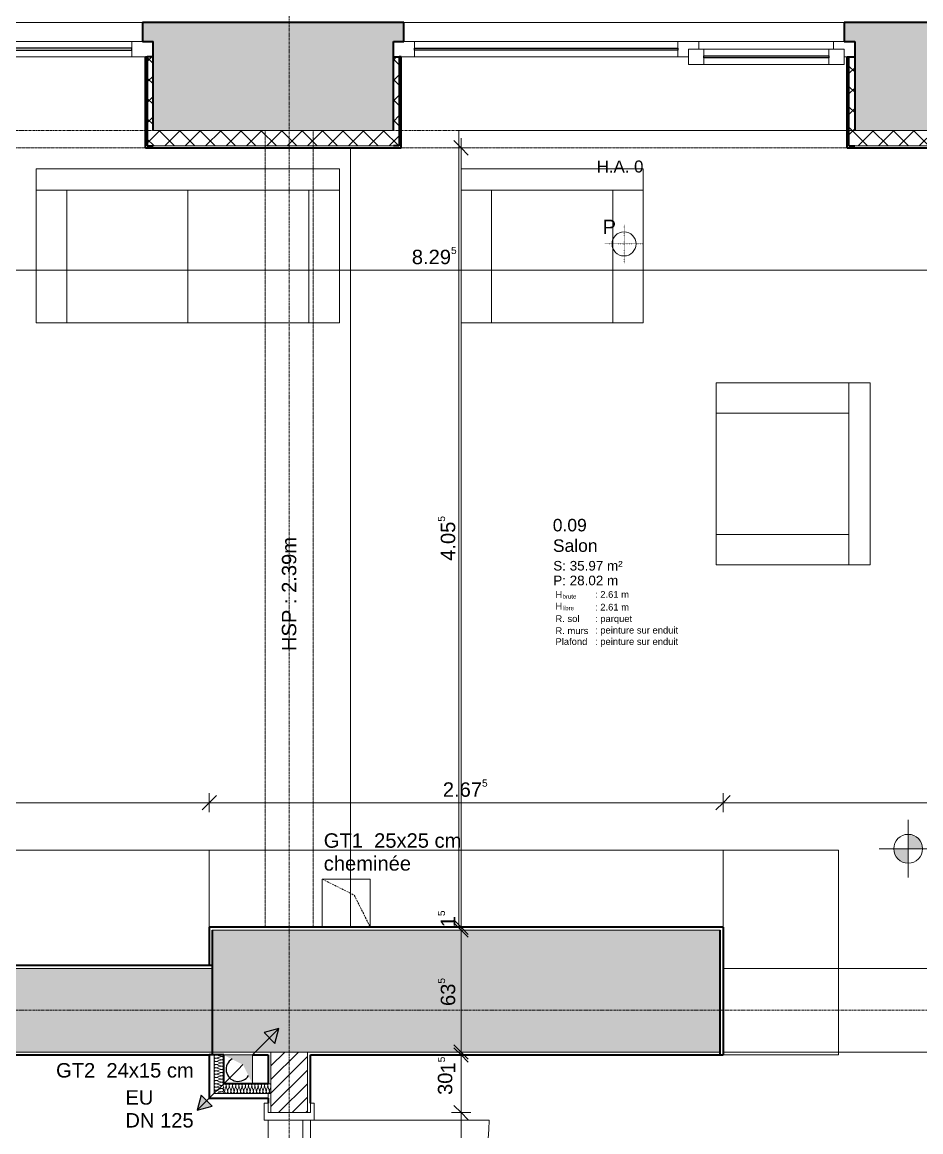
# Model space of a CAD drawing. Header units: millimetres. Extents: x -83 to 30397, y 298 to 25043.
# Drawn here: x 8302 to 12976, y 11233 to 17006 of the extents above; entities that cross this region are included whole.
import ezdxf

# ---------------------------------------------------------------- set-up
doc = ezdxf.new("R2010")
doc.units = ezdxf.units.MM
for name, pattern in [('Dot 1mm', [1, 0, -1]), ('Grid Line', [22.225, 12.7, -3.175, 3.175, -3.175]), ('HIDDEN_ELEMENTS', [2.5, 1.5, -1]), ('SECTION', [14.2875, 9.525, -4.7625])]:
    doc.linetypes.add(name, pattern=pattern)
for name, color, linetype, lineweight in [('A-ANNO-DIMS', 211, 'Continuous', 9), ('A-ANNO-DIMS-50', 211, 'Continuous', 9), ('A-AREA-IDEN', 2, 'Continuous', 9), ('A-DETL', 90, 'Continuous', 9), ('A-DETL-GENF', 92, 'Continuous', 9), ('A-DETL-MBND', 5, 'Continuous', 9), ('A-DOOR', 31, 'Continuous', 9), ('A-DOOR-FRAM', 31, 'Continuous', 18), ('A-FLOR', 192, 'Continuous', 9), ('A-GLAZ', 151, 'Continuous', 9), ('A-GLAZ-IDEN', 152, 'Continuous', 18), ('A-WALL', 113, 'Continuous', 9), ('A-WALL-PATT', 111, 'Continuous', 35), ('G-ANNO-DIMS', 111, 'Continuous', 9), ('G-ANNO-TEXT', 231, 'Continuous', 9), ('I-FURN', 30, 'Continuous', 9), ('I-WALL', 2, 'Continuous', 9), ('S-GRID', 1, 'Continuous', 9)]:
    doc.layers.add(name, color=color, linetype=linetype, lineweight=lineweight)
doc.styles.add('Arial', font='arial.ttf', dxfattribs={"height": 75})
doc.styles.add('Arial_3', font='arial.ttf', dxfattribs={"height": 0.7})
doc.styles.add('Arial_4', font='arial.ttf', dxfattribs={"height": 0.454924})
doc.styles.add('Arial_5', font='arial.ttf', dxfattribs={"height": 50})
doc.styles.add('Arial_6', font='arial.ttf', dxfattribs={"height": 65})
doc.styles.add('Arial_7', font='arial.ttf', dxfattribs={"height": 35})
doc.styles.add('Arial_8', font='arial.ttf', dxfattribs={"height": 62.5})
doc.dimstyles.new('ANNOTATION_1_5MM_BLACK', dxfattribs={"dimscale": 304.8, "dimtxt": 76.519455, "dimasz": 0.246063, "dimexe": 0.164042, "dimexo": 0.0625, "dimgap": 0.065617, "dimtad": 1, "dimdec": 1, "dimlfac": 0.1, "dimrnd": 0.5, "dimdsep": 46, "dimtxsty": 'Arial', "dimblk1": 'OBLIQUE', "dimblk2": 'OBLIQUE', "dimsah": 1, "dimcen": 0.09, "dimdle": 0.164042, "dimazin": 0, "dimtfac": 1, "dimtdec": 4, "dimtix": 1, "dimtmove": 2, "dimatfit": 3, "dimfxl": 0.164042, "dimfxlon": 1, "dimtvp": 1, "dimtolj": 1, "dimtzin": 0, "dimarcsym": 2})
doc.dimstyles.new('ANNOTATION_1_5MM_BLACK_1', dxfattribs={"dimscale": 304.8, "dimtxt": 76.519455, "dimasz": 0.246063, "dimexe": 0.164042, "dimexo": 0.0625, "dimgap": 0.065617, "dimtad": 1, "dimlfac": 0.001, "dimrnd": 0.005, "dimzin": 0, "dimdsep": 46, "dimtxsty": 'Arial', "dimblk1": 'OBLIQUE', "dimblk2": 'OBLIQUE', "dimsah": 1, "dimcen": 0.09, "dimdle": 0.164042, "dimazin": 0, "dimtfac": 1, "dimtdec": 4, "dimtix": 1, "dimtmove": 0, "dimatfit": 3, "dimfxl": 0.164042, "dimfxlon": 1, "dimtvp": 1, "dimtolj": 1, "dimtzin": 0, "dimarcsym": 2})
doc.dimstyles.new('ANNOTATION_1_5MM_BLACK_2', dxfattribs={"dimscale": 304.8, "dimtxt": 76.519455, "dimasz": 0.246063, "dimexe": 0.164042, "dimexo": 0.0625, "dimgap": 0.065617, "dimtad": 1, "dimdec": 1, "dimlfac": 0.1, "dimrnd": 0.5, "dimdsep": 46, "dimtxsty": 'Arial', "dimblk1": 'OBLIQUE', "dimblk2": 'OBLIQUE', "dimsah": 1, "dimcen": 0.09, "dimdle": 0.164042, "dimazin": 0, "dimtfac": 1, "dimtdec": 4, "dimtix": 1, "dimtmove": 0, "dimatfit": 3, "dimfxl": 0.164042, "dimfxlon": 1, "dimtvp": 1, "dimtolj": 1, "dimtzin": 0, "dimarcsym": 2})

# ---------------------------------------------------------------- blocks, each defined once
blk = doc.blocks.new('WIN_DOUBLE_SINGLE OPEN__ASYM - 2400 x 2515-676227-N_F_ E_0')
at = {"layer": 'A-GLAZ', "lineweight": 18}
for p, q in [((-865, -106.5), (-785, -106.5)), ((-865, -186.5), (-865, -106.5)), ((-785, -106.5), (-785, -186.5)), ((-135, -106.5), (-55, -106.5)), ((-135, -186.5), (-135, -106.5)), ((-55, -106.5), (-55, -186.5)), ((-880, -146.5), (-865, -146.5)), ((-865, -146.5), (-865, -186.5)), ((-55, -186.5), (-55, -146.5)), ((-55, -146.5), (0, -146.5)), ((0, -146.5), (0, -226.5)), ((1370, -226.5), (1370, -146.5)), ((1370, -146.5), (1440, -146.5)), ((-865, -186.5), (-810, -186.5)), ((-785, -186.5), (-865, -186.5)), ((-810, -226.5), (-865, -226.5)), ((-810, -186.5), (-810, -226.5)), ((-55, -186.5), (-135, -186.5)), ((-110, -186.5), (-55, -186.5)), ((-110, -226.5), (-110, -186.5)), ((0, -226.5), (-110, -226.5)), ((1425, -226.5), (1370, -226.5))]:
    blk.add_line(p, q, dxfattribs=at)
at = {"layer": 'A-GLAZ'}
for p, q in [((-785, -106.5), (-135, -106.5)), ((1370, -146.5), (0, -146.5)), ((-110, -226.5), (-810, -226.5)), ((-135, -186.5), (-785, -186.5)), ((0, -226.5), (1370, -226.5))]:
    blk.add_line(p, q, dxfattribs=at)
at = {"layer": 'A-GLAZ', "lineweight": 25}
for p, q in [((-785, -141.5), (-135, -141.5)), ((-785, -151.5), (-785, -141.5)), ((-135, -151.5), (-785, -151.5)), ((-135, -141.5), (-135, -151.5)), ((0, -181.5), (1370, -181.5)), ((0, -191.5), (0, -181.5)), ((1370, -191.5), (0, -191.5)), ((1370, -181.5), (1370, -191.5))]:
    blk.add_line(p, q, dxfattribs=at)
blk = doc.blocks.new('WIN_DOUBLE_SINGLE OPEN__ASYM - 2400 x 2515-676228-N_F_ E_0')
at = {"layer": 'A-GLAZ', "lineweight": 18}
for p, q in [((-810, 226.5), (-865, 226.5)), ((-865, 146.5), (-865, 186.5)), ((-865, 186.5), (-810, 186.5)), ((-785, 186.5), (-865, 186.5)), ((-865, 186.5), (-865, 106.5)), ((-810, 186.5), (-810, 226.5)), ((-785, 106.5), (-785, 186.5)), ((-55, 186.5), (-135, 186.5)), ((-135, 186.5), (-135, 106.5)), ((0, 226.5), (-110, 226.5)), ((-110, 226.5), (-110, 186.5)), ((-110, 186.5), (-55, 186.5)), ((-55, 186.5), (-55, 146.5)), ((-55, 106.5), (-55, 186.5)), ((0, 146.5), (0, 226.5)), ((1425, 226.5), (1370, 226.5)), ((1370, 226.5), (1370, 146.5)), ((-880, 146.5), (-865, 146.5)), ((-55, 146.5), (0, 146.5)), ((1370, 146.5), (1440, 146.5)), ((-865, 106.5), (-785, 106.5)), ((-135, 106.5), (-55, 106.5))]:
    blk.add_line(p, q, dxfattribs=at)
at = {"layer": 'A-GLAZ'}
for p, q in [((-110, 226.5), (-810, 226.5)), ((-135, 186.5), (-785, 186.5)), ((0, 226.5), (1370, 226.5)), ((1370, 146.5), (0, 146.5)), ((-785, 106.5), (-135, 106.5))]:
    blk.add_line(p, q, dxfattribs=at)
at = {"layer": 'A-GLAZ', "lineweight": 25}
for p, q in [((0, 191.5), (0, 181.5)), ((1370, 191.5), (0, 191.5)), ((0, 181.5), (1370, 181.5)), ((1370, 181.5), (1370, 191.5)), ((-785, 151.5), (-785, 141.5)), ((-135, 151.5), (-785, 151.5)), ((-785, 141.5), (-135, 141.5)), ((-135, 141.5), (-135, 151.5))]:
    blk.add_line(p, q, dxfattribs=at)
blk = doc.blocks.new('DOOR_SIMPLE _U-CASING - 1010 x 2135-685026-N_F_ E_0')
at = {"layer": 'A-DOOR'}
for p, q in [((-465, 110), (465, 110)), ((465, -130), (465, -1040))]:
    blk.add_line(p, q, dxfattribs=at)
at = {"layer": 'A-DOOR', "lineweight": 18}
for p, q in [((-465, -70), (465, -70)), ((-465, -110), (-465, -70)), ((465, -110), (-465, -110)), ((465, -70), (465, -110))]:
    blk.add_line(p, q, dxfattribs=at)
at = {"layer": 'A-DOOR'}
blk.add_arc((465, -110), 930, 180, 270, dxfattribs=at)
at = {"layer": 'A-DOOR-FRAM'}
for p, q in [((-555, 130), (-465, 130)), ((-555, 110), (-555, 130)), ((-465, 130), (-465, -130)), ((465, 130), (555, 130)), ((465, -130), (465, 130)), ((555, 130), (555, 110)), ((-505, 110), (-555, 110)), ((-505, -110), (-505, 110)), ((505, 110), (505, -110)), ((555, 110), (505, 110)), ((-555, -110), (-505, -110)), ((-555, -130), (-555, -110)), ((505, -110), (555, -110)), ((555, -110), (555, -130)), ((-465, -130), (-555, -130)), ((555, -130), (465, -130))]:
    blk.add_line(p, q, dxfattribs=at)
blk = doc.blocks.new('SOFA_1SEAT - 1578 x 800-347759-N_F_ E_0')
at = {"layer": 'I-FURN', "color": 253}
for p, q in [((0, 800), (0, 110.6)), ((159, 800), (0, 800)), ((789, 800), (159, 800)), ((159, 800), (159, 110.6)), ((948, 800), (789, 800)), ((789, 110.6), (789, 800)), ((948, 110.6), (948, 800)), ((0, 110.6), (0, 0)), ((159, 110.6), (0, 110.6)), ((159, 110.6), (948, 110.6)), ((948, 0), (948, 110.6)), ((0, 0), (948, 0))]:
    blk.add_line(p, q, dxfattribs=at)
blk = doc.blocks.new('SOFA_2SEAT - 1578 x 800-346833-N_F_ E_0')
at = {"layer": 'I-FURN', "color": 253}
for p, q in [((0, 800), (0, 110.6)), ((159, 800), (0, 800)), ((1419, 800), (159, 800)), ((159, 800), (159, 110.6)), ((789, 800), (789, 110.6)), ((1578, 800), (1419, 800)), ((1419, 110.6), (1419, 800)), ((1578, 110.6), (1578, 800)), ((0, 110.6), (0, 0)), ((159, 110.6), (0, 110.6)), ((159, 110.6), (1578, 110.6)), ((1578, 0), (1578, 110.6)), ((0, 0), (1578, 0))]:
    blk.add_line(p, q, dxfattribs=at)
blk = doc.blocks.new('CLOSET - 2972_5x600-731254-N_F_ E_0')
at = {"layer": 'I-FURN', "color": 253}
for p, q in [((400, 2972.5), (0, 2972.5)), ((0, 2972.5), (0, 0))]:
    blk.add_line(p, q, dxfattribs=at)
blk = doc.blocks.new('CLOSET - 600 x 1065-601824-N_F_ E_0')
at = {"layer": 'I-FURN', "color": 253}
for p, q in [((600, 1065), (0, 1065)), ((0, 1065), (0, 665)), ((600, 0), (600, 1065)), ((0, 0), (600, 0))]:
    blk.add_line(p, q, dxfattribs=at)
blk = doc.blocks.new('CLOSET - 2672_5 x 400-731493-N_F_ E_0')
at = {"layer": 'I-FURN', "color": 253}
for p, q in [((400, 2672.5), (0, 2672.5)), ((400, 0), (400, 2672.5)), ((0, 0), (400, 0))]:
    blk.add_line(p, q, dxfattribs=at)
blk = doc.blocks.new('OPENING_SHAFT_UP - Shaft Opening Symbol-728760-N_F_ E_0')
at = {"layer": 'A-DETL-GENF', "linetype": 'SECTION'}
for p, q in [((-125, 125), (125, 125)), ((-125, -125), (-125, 125)), ((-125, 125), (41.7, 41.7)), ((125, 125), (125, -125)), ((41.7, 41.7), (125, -125)), ((125, -125), (-125, -125))]:
    blk.add_line(p, q, dxfattribs=at)
blk = doc.blocks.new('OPENING_SHAFT_UP_GREY - Shaft Opening Symbol-728962-N_F_ E_0')
at = {"layer": 'A-DETL-GENF'}
blk.add_hatch(color=256, dxfattribs=at).paths.add_polyline_path([(75, -75), (75, 75), (-75, 75), (25, 25), (57.8, -40.5)])
for p, q in [((-75, 75), (75, 75)), ((-75, -75), (-75, 75)), ((75, 75), (75, -75)), ((75, -75), (-75, -75))]:
    blk.add_line(p, q, dxfattribs=at)
blk = doc.blocks.new('ROOM_TAG_Small - ROOM_TAG_FR-570998-N_F_ E_0')
at = {"layer": 'A-AREA-IDEN', "insert": (-8.33, -5.48), "char_height": 0.7, "width": 0.8819, "attachment_point": 1, "style": 'Arial_3', "bg_fill": 3, "box_fill_scale": 1.25, "bg_fill_color": 256, "bg_fill_true_color": 13158600, "bg_fill_transparency": 0}
blk.add_mtext('H', dxfattribs=at)
at = {"layer": 'A-AREA-IDEN', "insert": (-7.6, -5.8), "char_height": 0.455, "width": 2.0042, "attachment_point": 1, "style": 'Arial_4', "bg_fill": 3, "box_fill_scale": 1.25, "bg_fill_color": 256, "bg_fill_true_color": 13158600, "bg_fill_transparency": 0}
blk.add_mtext('brute', dxfattribs=at)
at = {"layer": 'A-AREA-IDEN', "insert": (-8.33, -6.7), "char_height": 0.7, "width": 0.8819, "attachment_point": 1, "style": 'Arial_3', "bg_fill": 3, "box_fill_scale": 1.25, "bg_fill_color": 256, "bg_fill_true_color": 13158600, "bg_fill_transparency": 0}
blk.add_mtext('H', dxfattribs=at)
at = {"layer": 'A-AREA-IDEN', "insert": (-7.6, -7.02), "char_height": 0.455, "width": 1.6034, "attachment_point": 1, "style": 'Arial_4', "bg_fill": 3, "box_fill_scale": 1.25, "bg_fill_color": 256, "bg_fill_true_color": 13158600, "bg_fill_transparency": 0}
blk.add_mtext('libre', dxfattribs=at)
at = {"layer": 'A-AREA-IDEN', "insert": (-8.33, -8), "char_height": 0.7, "width": 3.1266, "attachment_point": 1, "style": 'Arial_3', "bg_fill": 3, "box_fill_scale": 1.25, "bg_fill_color": 256, "bg_fill_true_color": 13158600, "bg_fill_transparency": 0}
blk.add_mtext('R. sol', dxfattribs=at)
at = {"layer": 'A-AREA-IDEN', "insert": (-8.33, -9.25), "char_height": 0.7, "width": 4.2489, "attachment_point": 1, "style": 'Arial_3', "bg_fill": 3, "box_fill_scale": 1.25, "bg_fill_color": 256, "bg_fill_true_color": 13158600, "bg_fill_transparency": 0}
blk.add_mtext('R. murs', dxfattribs=at)
at = {"layer": 'A-AREA-IDEN', "insert": (-8.33, -10.38), "char_height": 0.7, "width": 4.2489, "attachment_point": 1, "style": 'Arial_3', "bg_fill": 3, "box_fill_scale": 1.25, "bg_fill_color": 256, "bg_fill_true_color": 13158600, "bg_fill_transparency": 0}
blk.add_mtext('Plafond', dxfattribs=at)
blk = doc.blocks.new('Cotes d_élévation - Standard-218632-N_F_ E_0')
at = {"layer": 'G-ANNO-DIMS'}
h = blk.add_hatch(color=256, dxfattribs=at)
edge = h.paths.add_edge_path()
edge.add_line((0, 0), (0, 1.5))
edge.add_arc((0, 0), 1.5, 0, 90, ccw=False)
edge.add_line((1.5, 0), (0, 0))
h = blk.add_hatch(color=256, dxfattribs=at)
edge = h.paths.add_edge_path()
edge.add_line((0, 0), (0, -1.5))
edge.add_arc((0, 0), 1.5, 180, 270, ccw=False)
edge.add_line((-1.5, 0), (0, 0))
for p, q in [((0, -3), (0, 3)), ((0, 1.5), (0, 0)), ((-3, 0), (14, 0)), ((0, 0), (-1.5, 0)), ((0, -1.5), (0, 0)), ((0, 0), (1.5, 0))]:
    blk.add_line(p, q, dxfattribs=at)
blk.add_circle((0, 0), 1.5, dxfattribs=at)
for start, end in [(360, 90), (180, 270)]:
    blk.add_arc((0, 0), 1.5, start, end, dxfattribs=at)
blk = doc.blocks.new('DIMBLOCK59-N_F_ E_0')
at = {"layer": 'A-ANNO-DIMS-50'}
for p, q in [((10584.9, 16402.5), (10584.9, 12297.5)), ((10534.9, 16352.5), (10634.9, 16352.5)), ((10584.9, 16352.5), (10534.9, 16352.5)), ((10584.9, 16352.5), (10547.4, 16390)), ((10584.9, 16352.5), (10622.4, 16315)), ((10584.9, 12297.5), (10547.4, 12335)), ((10634.9, 12297.5), (10534.9, 12297.5)), ((10584.9, 12297.5), (10622.4, 12260)), ((10584.9, 12297.5), (10634.9, 12297.5))]:
    blk.add_line(p, q, dxfattribs=at)
at = {"layer": 'A-ANNO-DIMS-50', "color": 0, "insert": (10464, 14203.7), "char_height": 75, "width": 291.073, "attachment_point": 1, "rotation": 90, "line_spacing_factor": 0.941778, "style": 'Arial'}
blk.add_mtext('4.05\\A2\\H0.5x;\\S5^  ;\\H2x;', dxfattribs=at)
blk = doc.blocks.new('_Oblique')
at = {"color": 0, "linetype": 'ByBlock', "lineweight": -2}
blk.add_line((-0.5, -0.5), (0.5, 0.5), dxfattribs=at)
blk = doc.blocks.new('DIMBLOCK60-N_F_ E_0')
at = {"layer": 'A-ANNO-DIMS-50'}
for p, q in [((10584.9, 12297.5), (10547.4, 12335)), ((10584.9, 12282.5), (10547.4, 12320)), ((10634.9, 12297.5), (10534.9, 12297.5)), ((10634.9, 12282.5), (10534.9, 12282.5)), ((10584.9, 12297.5), (10584.9, 12282.5)), ((10584.9, 12297.5), (10622.4, 12260)), ((10584.9, 12297.5), (10634.9, 12297.5)), ((10584.9, 12282.5), (10622.4, 12245)), ((10584.9, 12282.5), (10634.9, 12282.5))]:
    blk.add_line(p, q, dxfattribs=at)
at = {"layer": 'A-ANNO-DIMS-50', "color": 0, "insert": (10464, 12296.9), "char_height": 75, "width": 116.613, "attachment_point": 1, "rotation": 90, "line_spacing_factor": 0.941778, "style": 'Arial'}
blk.add_mtext('1\\A2\\H0.5x;\\S5^  ;\\H2x;', dxfattribs=at)
blk = doc.blocks.new('DIMBLOCK61-N_F_ E_0')
at = {"layer": 'A-ANNO-DIMS-50'}
for p, q in [((10584.9, 12282.5), (10547.4, 12320)), ((10634.9, 12282.5), (10534.9, 12282.5)), ((10584.9, 12282.5), (10584.9, 11647.5)), ((10584.9, 12282.5), (10622.4, 12245)), ((10584.9, 12282.5), (10634.9, 12282.5)), ((10584.9, 11647.5), (10547.4, 11685)), ((10634.9, 11647.5), (10534.9, 11647.5)), ((10584.9, 11647.5), (10622.4, 11610)), ((10584.9, 11647.5), (10634.9, 11647.5))]:
    blk.add_line(p, q, dxfattribs=at)
at = {"layer": 'A-ANNO-DIMS-50', "color": 0, "insert": (10464, 11887.3), "char_height": 75, "width": 186.397, "attachment_point": 1, "rotation": 90, "line_spacing_factor": 0.941778, "style": 'Arial'}
blk.add_mtext('63\\A2\\H0.5x;\\S5^  ;\\H2x;', dxfattribs=at)
blk = doc.blocks.new('DIMBLOCK62-N_F_ E_0')
at = {"layer": 'A-ANNO-DIMS-50'}
for p, q in [((10584.9, 11647.5), (10547.4, 11685)), ((10584.9, 11632.5), (10547.4, 11670)), ((10634.9, 11647.5), (10534.9, 11647.5)), ((10634.9, 11632.5), (10534.9, 11632.5)), ((10584.9, 11647.5), (10584.9, 11632.5)), ((10584.9, 11647.5), (10622.4, 11610)), ((10584.9, 11647.5), (10634.9, 11647.5)), ((10584.9, 11632.5), (10622.4, 11595)), ((10584.9, 11632.5), (10634.9, 11632.5))]:
    blk.add_line(p, q, dxfattribs=at)
at = {"layer": 'A-ANNO-DIMS-50', "color": 0, "insert": (10464, 11536.1), "char_height": 75, "width": 116.613, "attachment_point": 1, "rotation": 90, "line_spacing_factor": 0.941778, "style": 'Arial'}
blk.add_mtext('1\\A2\\H0.5x;\\S5^  ;\\H2x;', dxfattribs=at)
blk = doc.blocks.new('DIMBLOCK63-N_F_ E_0')
at = {"layer": 'A-ANNO-DIMS-50'}
for p, q in [((10584.9, 11632.5), (10547.4, 11670)), ((10634.9, 11632.5), (10534.9, 11632.5)), ((10584.9, 11632.5), (10584.9, 11332.5)), ((10584.9, 11632.5), (10622.4, 11595)), ((10584.9, 11632.5), (10634.9, 11632.5)), ((10634.9, 11332.5), (10534.9, 11332.5)), ((10584.9, 11332.5), (10547.4, 11370)), ((10584.9, 11332.5), (10622.4, 11295)), ((10584.9, 11332.5), (10634.9, 11332.5))]:
    blk.add_line(p, q, dxfattribs=at)
at = {"layer": 'A-ANNO-DIMS-50', "color": 0, "insert": (10464, 11424.4), "char_height": 75, "width": 139.568, "attachment_point": 1, "rotation": 90, "line_spacing_factor": 0.941778, "style": 'Arial'}
blk.add_mtext('30', dxfattribs=at)
blk = doc.blocks.new('DIMBLOCK64-N_F_ E_0')
at = {"layer": 'A-ANNO-DIMS-50'}
for p, q in [((10634.9, 11332.5), (10534.9, 11332.5)), ((10584.9, 11332.5), (10547.4, 11370)), ((10584.9, 11332.5), (10584.9, 10322.5)), ((10584.9, 11332.5), (10622.4, 11295)), ((10584.9, 11332.5), (10634.9, 11332.5)), ((10584.9, 10322.5), (10547.4, 10360)), ((10634.9, 10322.5), (10534.9, 10322.5)), ((10584.9, 10322.5), (10622.4, 10285)), ((10584.9, 10322.5), (10634.9, 10322.5))]:
    blk.add_line(p, q, dxfattribs=at)
at = {"layer": 'A-ANNO-DIMS-50', "color": 0, "char_height": 75, "attachment_point": 1, "rotation": 90, "line_spacing_factor": 0.941778, "style": 'Arial'}
for s, insert, width in [('1.01', (10464, 10725.7), 244.244), ('2.13\\A2\\H0.5x;\\S5^  ;\\H2x;', (10625.3, 10706.2), 291.073)]:
    blk.add_mtext(s, dxfattribs=dict(at, insert=insert, width=width))
blk = doc.blocks.new('DIMBLOCK73-N_F_ E_0')
at = {"layer": 'A-ANNO-DIMS-50'}
for p, q in [((6302.4, 15766.4), (6302.4, 15666.4)), ((6302.4, 15716.4), (6302.4, 15766.4)), ((14597.4, 15666.4), (14597.4, 15766.4)), ((6302.4, 15716.4), (6264.9, 15678.9)), ((6302.4, 15716.4), (6339.9, 15753.9)), ((6302.4, 15716.4), (14647.4, 15716.4)), ((14597.4, 15716.4), (14559.9, 15678.9)), ((14597.4, 15716.4), (14634.9, 15753.9)), ((14597.4, 15716.4), (14597.4, 15666.4))]:
    blk.add_line(p, q, dxfattribs=at)
at = {"layer": 'A-ANNO-DIMS-50', "color": 0, "insert": (10328.6, 15837.3), "char_height": 75, "width": 291.073, "attachment_point": 1, "line_spacing_factor": 0.941778, "style": 'Arial'}
blk.add_mtext('8.29\\A2\\H0.5x;\\S5^  ;\\H2x;', dxfattribs=at)
blk = doc.blocks.new('DIMBLOCK115-N_F_ E_0')
at = {"layer": 'A-ANNO-DIMS-50'}
for p, q in [((6302.4, 12895.1), (6302.4, 12995.1)), ((9274.9, 12895.1), (9274.9, 12995.1)), ((6302.4, 12945.1), (6264.9, 12907.6)), ((6302.4, 12945.1), (6339.9, 12982.6)), ((6302.4, 12945.1), (9274.9, 12945.1)), ((6302.4, 12945.1), (6302.4, 12895.1)), ((9274.9, 12945.1), (9237.4, 12907.6)), ((9274.9, 12945.1), (9312.4, 12982.6)), ((9274.9, 12945.1), (9274.9, 12895.1))]:
    blk.add_line(p, q, dxfattribs=at)
at = {"layer": 'A-ANNO-DIMS-50', "color": 0, "insert": (7667.3, 13066), "char_height": 75, "width": 291.073, "attachment_point": 1, "line_spacing_factor": 0.941778, "style": 'Arial'}
blk.add_mtext('2.97\\A2\\H0.5x;\\S5^  ;\\H2x;', dxfattribs=at)
blk = doc.blocks.new('DIMBLOCK116-N_F_ E_0')
at = {"layer": 'A-ANNO-DIMS-50'}
for p, q in [((9274.9, 12895.1), (9274.9, 12995.1)), ((11947.4, 12895.1), (11947.4, 12995.1)), ((9274.9, 12945.1), (9237.4, 12907.6)), ((9274.9, 12945.1), (9312.4, 12982.6)), ((9274.9, 12945.1), (11947.4, 12945.1)), ((9274.9, 12945.1), (9274.9, 12895.1)), ((11947.4, 12945.1), (11909.9, 12907.6)), ((11947.4, 12945.1), (11984.9, 12982.6)), ((11947.4, 12945.1), (11947.4, 12895.1))]:
    blk.add_line(p, q, dxfattribs=at)
at = {"layer": 'A-ANNO-DIMS-50', "color": 0, "insert": (10489.8, 13066), "char_height": 75, "width": 291.073, "attachment_point": 1, "line_spacing_factor": 0.941778, "style": 'Arial'}
blk.add_mtext('2.67\\A2\\H0.5x;\\S5^  ;\\H2x;', dxfattribs=at)
blk = doc.blocks.new('DIMBLOCK117-N_F_ E_0')
at = {"layer": 'A-ANNO-DIMS-50'}
for p, q in [((11947.4, 12895.1), (11947.4, 12995.1)), ((14597.4, 12995.1), (14597.4, 12895.1)), ((14597.4, 12945.1), (14597.4, 12995.1)), ((11947.4, 12945.1), (11909.9, 12907.6)), ((11947.4, 12945.1), (11984.9, 12982.6)), ((11947.4, 12945.1), (14647.4, 12945.1)), ((11947.4, 12945.1), (11947.4, 12895.1)), ((14597.4, 12945.1), (14559.9, 12907.6)), ((14597.4, 12945.1), (14634.9, 12982.6))]:
    blk.add_line(p, q, dxfattribs=at)
at = {"layer": 'A-ANNO-DIMS-50', "color": 0, "insert": (13170.6, 13066), "char_height": 75, "width": 244.244, "attachment_point": 1, "line_spacing_factor": 0.941778, "style": 'Arial'}
blk.add_mtext('2.65', dxfattribs=at)

msp = doc.modelspace()

# ---------------------------------------------------------------- hatches: boundary and pattern name
at = {"layer": 'A-DETL-GENF'}
for points in [[(9616.28, 11692.367), (9636.986, 11769.641), (9559.712, 11748.936)], [(9212.722, 11345.377), (9289.996, 11366.083), (9233.427, 11422.651)]]:
    msp.add_hatch(color=33, dxfattribs=at).paths.add_polyline_path(points)
at = {"layer": 'A-WALL-PATT'}
h = msp.add_hatch(color=256, dxfattribs=at)
h.paths.add_polyline_path([(20177.354, 16442.509), (20257.354, 16442.509), (20257.354, 17005.509), (20127.354, 17005.509), (20127.354, 16905.509), (20169.854, 16905.509), (20169.854, 16442.509)])
h.paths.add_polyline_path([(18109.854, 16442.509), (18459.854, 16442.509), (18459.854, 16905.509), (18502.354, 16905.509), (18502.354, 17005.509), (18054.854, 17005.509), (18054.854, 16905.509), (18109.854, 16905.509), (18109.854, 16662.966)])
h.paths.add_polyline_path([(16377.354, 16442.509), (16979.854, 16442.509), (16979.854, 16905.509), (17034.854, 16905.509), (17034.854, 17005.509), (16322.354, 17005.509), (16322.354, 16905.509), (16377.354, 16905.509)])
h.paths.add_polyline_path([(15247.354, 16442.509), (15247.354, 16905.509), (15302.354, 16905.509), (15302.354, 17005.509), (12577.354, 17005.509), (12577.354, 16905.509), (12632.354, 16905.509), (12632.354, 16442.509), (14187.371, 16442.509)])
h.paths.add_polyline_path([(10232.354, 16442.509), (10232.354, 16905.509), (10287.354, 16905.509), (10287.354, 17005.509), (8927.354, 17005.509), (8927.354, 16905.509), (8982.354, 16905.509), (8982.354, 16442.509)])
h.paths.add_polyline_path([(6582.354, 16442.509), (6582.354, 16905.509), (6637.354, 16905.509), (6637.354, 17005.509), (5649.354, 17005.509), (5649.354, 16442.509), (6212.354, 16442.509)])
at = {"layer": 'A-WALL-PATT', "lineweight": 9}
h = msp.add_hatch(dxfattribs=at)
h.set_pattern_fill('FP_1', color=256, style=0, pattern_type=2)
h.set_pattern_definition([(45, (0, 0), (-53.033, 53.033), []), (135, (0, 0), (-53.033, -53.033), [])])
h.paths.add_polyline_path([(20169.854, 16362.509), (20177.354, 16362.509), (20177.354, 16442.509), (20169.854, 16442.509)])
h.paths.add_polyline_path([(18489.854, 16362.509), (18489.854, 16820.509), (18459.854, 16820.509), (18459.854, 16442.509), (18109.854, 16442.509), (18109.854, 16845.509), (18079.854, 16845.509), (18079.854, 16362.509), (18459.854, 16362.509)])
h.paths.add_polyline_path([(16945.358, 16362.509), (17009.854, 16362.509), (17009.854, 16845.509), (16979.854, 16845.509), (16979.854, 16442.509), (16377.354, 16442.509), (16377.354, 16845.509), (16347.354, 16845.509), (16347.354, 16362.509), (16377.354, 16362.509)])
h.paths.add_polyline_path([(15277.354, 16362.509), (15277.354, 16845.509), (15247.354, 16845.509), (15247.354, 16442.509), (12632.354, 16442.509), (12632.354, 16825.509), (12602.354, 16825.509), (12602.354, 16362.509), (15247.354, 16362.509)])
h.paths.add_polyline_path([(10232.354, 16362.509), (10262.354, 16362.509), (10262.354, 16825.509), (10232.354, 16825.509), (10232.354, 16442.509), (8982.354, 16442.509), (8982.354, 16825.509), (8952.354, 16825.509), (8952.354, 16362.509), (8982.354, 16362.509)])
h.paths.add_polyline_path([(6292.354, 16362.509), (6612.354, 16362.509), (6612.354, 16825.509), (6582.354, 16825.509), (6582.354, 16442.509), (6212.354, 16442.509), (6212.354, 16362.509)])
at = {"layer": 'A-WALL-PATT'}
h = msp.add_hatch(color=256, dxfattribs=at)
h.paths.add_polyline_path([(11932.354, 11647.509), (11932.354, 12282.509), (9289.854, 12282.509), (9289.854, 11647.509), (10510.055, 11647.509)])
h.paths.add_polyline_path([(9616.28, 11692.367), (9559.712, 11748.936), (9636.986, 11769.641)])
msp.add_hatch(color=256, dxfattribs=at).paths.add_polyline_path([(9289.854, 11647.509), (9289.854, 12082.509), (6212.354, 12082.509), (6212.354, 11647.509), (8671.397, 11647.509)])
at = {"layer": 'A-WALL-PATT', "lineweight": 9}
h = msp.add_hatch(dxfattribs=at)
h.set_pattern_fill('FP_2', color=256, style=0, pattern_type=2)
h.set_pattern_definition([(45, (0, 0), (-35.35534, 35.35534), [])])
h.paths.add_polyline_path([(9785.854, 6697.509), (9785.854, 10322.509), (9595.854, 10322.509), (9595.854, 6697.509)])
h.paths.add_polyline_path([(9785.854, 11332.509), (9785.854, 11647.509), (9595.854, 11647.509), (9595.854, 11332.509)])

# ---------------------------------------------------------------- linework, layer by layer
at = {"layer": 'A-DETL', "linetype": 'HIDDEN_ELEMENTS'}
for p, q in [((9565.854, 12297.509), (9565.854, 16442.509)), ((9815.854, 12297.509), (9815.854, 16442.509)), ((6622.354, 16352.509), (8942.354, 16352.509)), ((10272.354, 16352.509), (12592.354, 16352.509)), ((10112.354, 12282.509), (9862.354, 12282.509))]:
    msp.add_line(p, q, dxfattribs=at)
at = {"layer": 'A-DETL', "linetype": 'Dot 1mm'}
for p, q in [((11432.354, 15752.509), (11432.354, 15952.509)), ((11332.354, 15852.509), (11532.354, 15852.509))]:
    msp.add_line(p, q, dxfattribs=at)
at = {"layer": 'A-DETL', "lineweight": 25}
for p, q in [((9499.854, 11632.509), (9636.986, 11769.641)), ((9636.986, 11769.641), (9559.712, 11748.936)), ((9559.712, 11748.936), (9616.28, 11692.367)), ((9616.28, 11692.367), (9636.986, 11769.641)), ((9424.854, 11557.509), (9212.722, 11345.377)), ((9424.854, 11557.509), (9449.854, 11582.509)), ((9233.427, 11422.651), (9212.722, 11345.377)), ((9289.996, 11366.083), (9233.427, 11422.651)), ((9212.722, 11345.377), (9289.996, 11366.083))]:
    msp.add_line(p, q, dxfattribs=at)
at = {"layer": 'A-DETL', "lineweight": 18}
msp.add_circle((11432.354, 15852.509), 62.5, dxfattribs=at)
at = {"layer": 'A-DETL', "lineweight": 25}
msp.add_arc((9424.854, 11557.509), 62.5, 120.0845587, 329.3464768, dxfattribs=at)
at = {"layer": 'A-DETL'}
for points in [[(9308.187, 11632.509), (9304.259, 11632.509), (9295.449, 11624.176), (9304.259, 11615.843), (9308.187, 11615.843)], [(9308.187, 11615.843), (9304.259, 11615.843), (9295.449, 11607.509), (9304.259, 11599.176), (9308.187, 11599.176)], [(9341.52, 11624.176), (9330.067, 11624.176), (9319.64, 11632.509), (9308.187, 11632.509)], [(9308.187, 11615.843), (9319.64, 11615.843), (9330.067, 11624.176), (9341.52, 11624.176)], [(9341.52, 11607.509), (9330.067, 11607.509), (9319.64, 11615.843), (9308.187, 11615.843)], [(9308.187, 11599.176), (9319.64, 11599.176), (9330.067, 11607.509), (9341.52, 11607.509)], [(9349.854, 11632.509), (9349.854, 11628.581), (9345.449, 11624.176), (9341.52, 11624.176)], [(9341.52, 11624.176), (9345.449, 11624.176), (9354.259, 11615.843), (9345.449, 11607.509), (9341.52, 11607.509)], [(9341.52, 11607.509), (9345.449, 11607.509), (9354.259, 11599.176), (9345.449, 11590.843), (9341.52, 11590.843)], [(9308.187, 11599.176), (9304.259, 11599.176), (9295.449, 11590.843), (9304.259, 11582.509), (9308.187, 11582.509)], [(9308.187, 11582.509), (9304.259, 11582.509), (9295.449, 11574.176), (9304.259, 11565.843), (9308.187, 11565.843)], [(9308.187, 11565.843), (9304.259, 11565.843), (9295.449, 11557.509), (9304.259, 11549.176), (9308.187, 11549.176)], [(9308.187, 11549.176), (9304.259, 11549.176), (9295.449, 11540.843), (9304.259, 11532.509), (9308.187, 11532.509)], [(9341.52, 11590.843), (9330.067, 11590.843), (9319.64, 11599.176), (9308.187, 11599.176)], [(9308.187, 11582.509), (9319.64, 11582.509), (9330.067, 11590.843), (9341.52, 11590.843)], [(9341.52, 11574.176), (9330.067, 11574.176), (9319.64, 11582.509), (9308.187, 11582.509)], [(9308.187, 11565.843), (9319.64, 11565.843), (9330.067, 11574.176), (9341.52, 11574.176)], [(9341.52, 11557.509), (9330.067, 11557.509), (9319.64, 11565.843), (9308.187, 11565.843)], [(9308.187, 11549.176), (9319.64, 11549.176), (9330.067, 11557.509), (9341.52, 11557.509)], [(9341.52, 11540.843), (9330.067, 11540.843), (9319.64, 11549.176), (9308.187, 11549.176)], [(9341.52, 11590.843), (9345.449, 11590.843), (9354.259, 11582.509), (9345.449, 11574.176), (9341.52, 11574.176)], [(9341.52, 11574.176), (9345.449, 11574.176), (9354.259, 11565.843), (9345.449, 11557.509), (9341.52, 11557.509)], [(9341.52, 11557.509), (9345.449, 11557.509), (9354.259, 11549.176), (9345.449, 11540.843), (9341.52, 11540.843)], [(9308.187, 11532.509), (9304.259, 11532.509), (9295.449, 11524.176), (9304.259, 11515.843), (9308.187, 11515.843)], [(9308.187, 11515.843), (9304.259, 11515.843), (9295.449, 11507.509), (9304.259, 11499.176), (9308.187, 11499.176)], [(9308.187, 11499.176), (9304.259, 11499.176), (9295.449, 11490.843), (9304.259, 11482.509), (9308.187, 11482.509)], [(9308.187, 11532.509), (9319.64, 11532.509), (9330.067, 11540.843), (9341.52, 11540.843)], [(9341.52, 11524.176), (9330.067, 11524.176), (9319.64, 11532.509), (9308.187, 11532.509)], [(9308.187, 11515.843), (9319.64, 11515.843), (9330.067, 11524.176), (9341.52, 11524.176)], [(9341.52, 11507.509), (9330.067, 11507.509), (9319.64, 11515.843), (9308.187, 11515.843)], [(9308.187, 11499.176), (9319.64, 11499.176), (9330.067, 11507.509), (9341.52, 11507.509)], [(9341.52, 11490.843), (9330.067, 11490.843), (9319.64, 11499.176), (9308.187, 11499.176)], [(9308.187, 11482.509), (9319.64, 11482.509), (9330.067, 11490.843), (9341.52, 11490.843)], [(9341.52, 11540.843), (9345.449, 11540.843), (9354.259, 11532.509), (9345.449, 11524.176), (9341.52, 11524.176)], [(9341.52, 11524.176), (9345.449, 11524.176), (9354.259, 11515.843), (9345.449, 11507.509), (9341.52, 11507.509)], [(9341.52, 11507.509), (9345.449, 11507.509), (9354.259, 11499.176), (9345.449, 11490.843), (9341.52, 11490.843)], [(9341.52, 11490.843), (9345.449, 11490.843), (9354.259, 11482.509), (9345.449, 11474.176), (9341.52, 11474.176)], [(9308.187, 11482.509), (9304.259, 11482.509), (9295.449, 11474.176), (9304.259, 11465.843), (9308.187, 11465.843)], [(9308.187, 11465.843), (9304.259, 11465.843), (9295.449, 11457.509), (9304.259, 11449.176), (9308.187, 11449.176)], [(9308.187, 11449.176), (9304.259, 11449.176), (9295.449, 11440.843), (9304.259, 11432.509), (9308.187, 11432.509)], [(9341.52, 11474.176), (9330.067, 11474.176), (9319.64, 11482.509), (9308.187, 11482.509)], [(9308.187, 11465.843), (9319.64, 11465.843), (9330.067, 11474.176), (9341.52, 11474.176)], [(9341.52, 11457.509), (9330.067, 11457.509), (9319.64, 11465.843), (9308.187, 11465.843)], [(9308.187, 11449.176), (9319.64, 11449.176), (9330.067, 11457.509), (9341.52, 11457.509)], [(9341.52, 11440.843), (9330.067, 11440.843), (9319.64, 11449.176), (9308.187, 11449.176)], [(9308.187, 11432.509), (9319.64, 11432.509), (9330.067, 11440.843), (9341.52, 11440.843)], [(9341.52, 11474.176), (9345.449, 11474.176), (9354.259, 11465.843), (9345.449, 11457.509), (9341.52, 11457.509)], [(9341.52, 11457.509), (9345.449, 11457.509), (9354.259, 11449.176), (9345.449, 11440.843), (9341.52, 11440.843)], [(9341.52, 11440.843), (9345.449, 11440.843), (9349.854, 11436.438), (9349.854, 11432.509)], [(9362.52, 11474.176), (9362.52, 11478.104), (9358.115, 11482.509), (9354.187, 11482.509)], [(9354.187, 11440.843), (9354.187, 11452.296), (9362.52, 11462.723), (9362.52, 11474.176)], [(9370.854, 11440.843), (9370.854, 11436.914), (9362.52, 11428.104), (9354.187, 11436.914), (9354.187, 11440.843)], [(9379.187, 11474.176), (9379.187, 11478.104), (9370.854, 11486.914), (9362.52, 11478.104), (9362.52, 11474.176)], [(9362.52, 11474.176), (9362.52, 11462.723), (9370.854, 11452.296), (9370.854, 11440.843)], [(9370.854, 11440.843), (9370.854, 11452.296), (9379.187, 11462.723), (9379.187, 11474.176)], [(9387.52, 11440.843), (9387.52, 11436.914), (9379.187, 11428.104), (9370.854, 11436.914), (9370.854, 11440.843)], [(9395.854, 11474.176), (9395.854, 11478.104), (9387.52, 11486.914), (9379.187, 11478.104), (9379.187, 11474.176)], [(9379.187, 11474.176), (9379.187, 11462.723), (9387.52, 11452.296), (9387.52, 11440.843)], [(9387.52, 11440.843), (9387.52, 11452.296), (9395.854, 11462.723), (9395.854, 11474.176)], [(9404.187, 11440.843), (9404.187, 11436.914), (9395.854, 11428.104), (9387.52, 11436.914), (9387.52, 11440.843)], [(9412.52, 11474.176), (9412.52, 11478.104), (9404.187, 11486.914), (9395.854, 11478.104), (9395.854, 11474.176)], [(9395.854, 11474.176), (9395.854, 11462.723), (9404.187, 11452.296), (9404.187, 11440.843)], [(9404.187, 11440.843), (9404.187, 11452.296), (9412.52, 11462.723), (9412.52, 11474.176)], [(9420.854, 11440.843), (9420.854, 11436.914), (9412.52, 11428.104), (9404.187, 11436.914), (9404.187, 11440.843)], [(9429.187, 11474.176), (9429.187, 11478.104), (9420.854, 11486.914), (9412.52, 11478.104), (9412.52, 11474.176)], [(9412.52, 11474.176), (9412.52, 11462.723), (9420.854, 11452.296), (9420.854, 11440.843)], [(9420.854, 11440.843), (9420.854, 11452.296), (9429.187, 11462.723), (9429.187, 11474.176)], [(9437.52, 11440.843), (9437.52, 11436.914), (9429.187, 11428.104), (9420.854, 11436.914), (9420.854, 11440.843)], [(9445.854, 11474.176), (9445.854, 11478.104), (9437.52, 11486.914), (9429.187, 11478.104), (9429.187, 11474.176)], [(9429.187, 11474.176), (9429.187, 11462.723), (9437.52, 11452.296), (9437.52, 11440.843)], [(9437.52, 11440.843), (9437.52, 11452.296), (9445.854, 11462.723), (9445.854, 11474.176)], [(9454.187, 11440.843), (9454.187, 11436.914), (9445.854, 11428.104), (9437.52, 11436.914), (9437.52, 11440.843)], [(9462.52, 11474.176), (9462.52, 11478.104), (9454.187, 11486.914), (9445.854, 11478.104), (9445.854, 11474.176)], [(9445.854, 11474.176), (9445.854, 11462.723), (9454.187, 11452.296), (9454.187, 11440.843)], [(9454.187, 11440.843), (9454.187, 11452.296), (9462.52, 11462.723), (9462.52, 11474.176)], [(9470.854, 11440.843), (9470.854, 11436.914), (9462.52, 11428.104), (9454.187, 11436.914), (9454.187, 11440.843)], [(9479.187, 11474.176), (9479.187, 11478.104), (9470.854, 11486.914), (9462.52, 11478.104), (9462.52, 11474.176)], [(9462.52, 11474.176), (9462.52, 11462.723), (9470.854, 11452.296), (9470.854, 11440.843)], [(9470.854, 11440.843), (9470.854, 11452.296), (9479.187, 11462.723), (9479.187, 11474.176)], [(9487.52, 11440.843), (9487.52, 11436.914), (9479.187, 11428.104), (9470.854, 11436.914), (9470.854, 11440.843)], [(9495.854, 11474.176), (9495.854, 11478.104), (9487.52, 11486.914), (9479.187, 11478.104), (9479.187, 11474.176)], [(9479.187, 11474.176), (9479.187, 11462.723), (9487.52, 11452.296), (9487.52, 11440.843)], [(9487.52, 11440.843), (9487.52, 11452.296), (9495.854, 11462.723), (9495.854, 11474.176)], [(9504.187, 11440.843), (9504.187, 11436.914), (9495.854, 11428.104), (9487.52, 11436.914), (9487.52, 11440.843)], [(9512.52, 11474.176), (9512.52, 11478.104), (9504.187, 11486.914), (9495.854, 11478.104), (9495.854, 11474.176)], [(9495.854, 11474.176), (9495.854, 11462.723), (9504.187, 11452.296), (9504.187, 11440.843)], [(9504.187, 11440.843), (9504.187, 11452.296), (9512.52, 11462.723), (9512.52, 11474.176)], [(9520.854, 11440.843), (9520.854, 11436.914), (9512.52, 11428.104), (9504.187, 11436.914), (9504.187, 11440.843)], [(9529.187, 11474.176), (9529.187, 11478.104), (9520.854, 11486.914), (9512.52, 11478.104), (9512.52, 11474.176)], [(9512.52, 11474.176), (9512.52, 11462.723), (9520.854, 11452.296), (9520.854, 11440.843)], [(9520.854, 11440.843), (9520.854, 11452.296), (9529.187, 11462.723), (9529.187, 11474.176)], [(9537.52, 11440.843), (9537.52, 11436.914), (9529.187, 11428.104), (9520.854, 11436.914), (9520.854, 11440.843)], [(9545.854, 11474.176), (9545.854, 11478.104), (9537.52, 11486.914), (9529.187, 11478.104), (9529.187, 11474.176)], [(9529.187, 11474.176), (9529.187, 11462.723), (9537.52, 11452.296), (9537.52, 11440.843)], [(9537.52, 11440.843), (9537.52, 11452.296), (9545.854, 11462.723), (9545.854, 11474.176)], [(9554.187, 11440.843), (9554.187, 11436.914), (9545.854, 11428.104), (9537.52, 11436.914), (9537.52, 11440.843)], [(9562.52, 11474.176), (9562.52, 11478.104), (9554.187, 11486.914), (9545.854, 11478.104), (9545.854, 11474.176)], [(9545.854, 11474.176), (9545.854, 11462.723), (9554.187, 11452.296), (9554.187, 11440.843)], [(9554.187, 11440.843), (9554.187, 11452.296), (9562.52, 11462.723), (9562.52, 11474.176)], [(9570.854, 11440.843), (9570.854, 11436.914), (9562.52, 11428.104), (9554.187, 11436.914), (9554.187, 11440.843)], [(9579.187, 11474.176), (9579.187, 11478.104), (9570.854, 11486.914), (9562.52, 11478.104), (9562.52, 11474.176)], [(9562.52, 11474.176), (9562.52, 11462.723), (9570.854, 11452.296), (9570.854, 11440.843)], [(9570.854, 11440.843), (9570.854, 11452.296), (9579.187, 11462.723), (9579.187, 11474.176)], [(9587.52, 11440.843), (9587.52, 11436.914), (9579.187, 11428.104), (9570.854, 11436.914), (9570.854, 11440.843)], [(9595.854, 11474.176), (9595.854, 11478.104), (9587.52, 11486.914), (9579.187, 11478.104), (9579.187, 11474.176)], [(9579.187, 11474.176), (9579.187, 11462.723), (9587.52, 11452.296), (9587.52, 11440.843)], [(9587.52, 11440.843), (9587.52, 11452.296), (9595.854, 11462.723), (9595.854, 11474.176)], [(9595.854, 11432.509), (9591.925, 11432.509), (9587.52, 11436.914), (9587.52, 11440.843)]]:
    msp.add_open_spline(points, degree=3, dxfattribs=at)
at = {"layer": 'A-DETL-MBND'}
for p, q in [((12592.354, 16442.509), (10572.354, 16442.509)), ((10572.354, 16442.509), (10572.354, 12297.509)), ((10009.354, 12297.509), (10009.354, 16352.509)), ((11947.354, 12082.509), (14597.354, 12082.509)), ((14597.354, 11647.509), (11947.354, 11647.509))]:
    msp.add_line(p, q, dxfattribs=at)
at = {"layer": 'A-FLOR'}
for p, q in [((9862.354, 12297.509), (9862.354, 12547.509)), ((9862.354, 12547.509), (10112.354, 12547.509)), ((10112.354, 12547.509), (10112.354, 12297.509))]:
    msp.add_line(p, q, dxfattribs=at)
at = {"layer": 'A-WALL'}
for p, q in [((6637.354, 17005.509), (8927.354, 17005.509)), ((10287.354, 17005.509), (12577.354, 17005.509)), ((10232.354, 16442.509), (8982.354, 16442.509)), ((15247.354, 16442.509), (12632.354, 16442.509)), ((10232.354, 16362.509), (8982.354, 16362.509)), ((15247.354, 16362.509), (12632.354, 16362.509)), ((11932.354, 12282.509), (9289.854, 12282.509)), ((9289.854, 12082.509), (6212.354, 12082.509)), ((11932.354, 11647.509), (6212.354, 11647.509)), ((9299.854, 11632.509), (9299.854, 11432.509)), ((9595.854, 11647.509), (9595.854, 11332.509)), ((9785.854, 11647.509), (9785.854, 11332.509)), ((9299.854, 11432.509), (9595.854, 11432.509)), ((9580.854, 11482.509), (9595.854, 11482.509)), ((9580.854, 11407.509), (9580.854, 11432.509))]:
    msp.add_line(p, q, dxfattribs=at)
at = {"layer": 'A-WALL', "lineweight": 35}
for p, q in [((10287.354, 17005.509), (8927.354, 17005.509)), ((8927.354, 17005.509), (8927.354, 16905.509)), ((10287.354, 16905.509), (10287.354, 17005.509)), ((15302.354, 17005.509), (12577.354, 17005.509)), ((12577.354, 17005.509), (12577.354, 16905.509)), ((8927.354, 16905.509), (8982.354, 16905.509)), ((8982.354, 16442.509), (8982.354, 16905.509)), ((10232.354, 16905.509), (10287.354, 16905.509)), ((10232.354, 16442.509), (10232.354, 16905.509)), ((12577.354, 16905.509), (12632.354, 16905.509)), ((12632.354, 16905.509), (12632.354, 16442.509)), ((8942.354, 16825.509), (8952.354, 16825.509)), ((8942.354, 16352.509), (8942.354, 16825.509)), ((8982.354, 16825.509), (8952.354, 16825.509)), ((8952.354, 16825.509), (8952.354, 16362.509)), ((10232.354, 16825.509), (10262.354, 16825.509)), ((10272.354, 16825.509), (10262.354, 16825.509)), ((10262.354, 16825.509), (10262.354, 16362.509)), ((10272.354, 16352.509), (10272.354, 16825.509)), ((12592.354, 16825.509), (12602.354, 16825.509)), ((12592.354, 16352.509), (12592.354, 16825.509)), ((12602.354, 16825.509), (12632.354, 16825.509)), ((12602.354, 16362.509), (12602.354, 16825.509)), ((8942.354, 16352.509), (10272.354, 16352.509)), ((8952.354, 16362.509), (8982.354, 16362.509)), ((10262.354, 16362.509), (10232.354, 16362.509)), ((12592.354, 16352.509), (15287.354, 16352.509)), ((12602.354, 16362.509), (12632.354, 16362.509)), ((11947.354, 12297.509), (9274.854, 12297.509)), ((9274.854, 12297.509), (9274.854, 12097.509)), ((9289.854, 12282.509), (9289.854, 11632.509)), ((11932.354, 11632.509), (11932.354, 12282.509)), ((11947.354, 12297.509), (11947.354, 11632.509)), ((9289.854, 12097.509), (6302.354, 12097.509)), ((6302.354, 11632.509), (9274.854, 11632.509)), ((9499.854, 11632.509), (9580.854, 11632.509)), ((9580.854, 11632.509), (9580.854, 11482.509)), ((9800.854, 11632.509), (11947.354, 11632.509)), ((9800.854, 11382.509), (9800.854, 11632.509)), ((9580.854, 11407.509), (9580.854, 11382.509))]:
    msp.add_line(p, q, dxfattribs=at)
at = {"layer": 'I-WALL', "lineweight": 35}
for p, q in [((9349.854, 11632.509), (9274.854, 11632.509)), ((9274.854, 11632.509), (9274.854, 11407.509)), ((9349.854, 11482.509), (9349.854, 11632.509)), ((9580.854, 11482.509), (9349.854, 11482.509)), ((9274.854, 11407.509), (9580.854, 11407.509))]:
    msp.add_line(p, q, dxfattribs=at)
at = {"layer": 'S-GRID', "linetype": 'Grid Line'}
for p, q in [((9690.854, 4601.222), (9690.854, 18451.704)), ((4291.211, 16442.509), (23183.885, 16442.509)), ((4291.211, 11865.009), (23183.885, 11865.009))]:
    msp.add_line(p, q, dxfattribs=at)

# ---------------------------------------------------------------- block references
at = {"layer": 'A-AREA-IDEN', "xscale": 49.99999999999998, "yscale": 49.99999999999998, "zscale": 49.99999999999998}
msp.add_blockref('ROOM_TAG_Small - ROOM_TAG_FR-570998-N_F_ E_0', (11492.238, 14320.1), dxfattribs=at)
at = {"layer": 'A-DETL-GENF'}
for name, p in [('OPENING_SHAFT_UP - Shaft Opening Symbol-728760-N_F_ E_0', (9987.354, 12422.509)), ('OPENING_SHAFT_UP_GREY - Shaft Opening Symbol-728962-N_F_ E_0', (9424.854, 11557.509))]:
    msp.add_blockref(name, p, dxfattribs=at)
at = {"layer": 'A-DOOR', "rotation": 89.9999999999999}
msp.add_blockref('DOOR_SIMPLE _U-CASING - 1010 x 2135-685026-N_F_ E_0', (9690.854, 10827.509), dxfattribs=at)
at = {"layer": 'A-GLAZ'}
msp.add_blockref('WIN_DOUBLE_SINGLE OPEN__ASYM - 2400 x 2515-676228-N_F_ E_0', (7502.354, 16679.009), dxfattribs=at)
at = {"layer": 'A-GLAZ', "rotation": 180}
msp.add_blockref('WIN_DOUBLE_SINGLE OPEN__ASYM - 2400 x 2515-676227-N_F_ E_0', (11712.354, 16679.009), dxfattribs=at)
at = {"layer": 'G-ANNO-DIMS', "xscale": 49.99999999999998, "yscale": 49.99999999999998, "zscale": 49.99999999999998}
msp.add_blockref('Cotes d_élévation - Standard-218632-N_F_ E_0', (12910.439, 12705.547), dxfattribs=at)
at = {"layer": 'I-FURN', "color": 253}
for name, p, rotation in [('SOFA_2SEAT - 1578 x 800-346833-N_F_ E_0', (9952.354, 16242.509), 180), ('SOFA_1SEAT - 1578 x 800-347759-N_F_ E_0', (11532.354, 16242.509), 180), ('SOFA_1SEAT - 1578 x 800-347759-N_F_ E_0', (12712.354, 14182.509), 90.00000000000034), ('CLOSET - 2972_5x600-731254-N_F_ E_0', (6302.354, 12697.509), 270.0000000000001), ('CLOSET - 2672_5 x 400-731493-N_F_ E_0', (11947.354, 12297.509), 89.9999999999999)]:
    msp.add_blockref(name, p, dxfattribs=dict(at, rotation=rotation))
msp.add_blockref('CLOSET - 600 x 1065-601824-N_F_ E_0', (11947.354, 11632.509), dxfattribs=at)

# ---------------------------------------------------------------- texts
at = {"layer": 'A-AREA-IDEN', "attachment_point": 1}
for s, insert, char_height, width, style in [('0.09', (11061.86, 14421.908), 65, 212.44719, 'Arial_6'), ('Salon', (11062.437, 14315.273), 65, 276.58219, 'Arial_6'), ('S: 35.97 m²', (11064.39, 14203.075), 50, 436.91969, 'Arial_5')]:
    msp.add_mtext(s, dxfattribs=dict(at, insert=insert, char_height=char_height, width=width, style=style))
at = {"layer": 'A-GLAZ-IDEN', "lineweight": 9, "insert": (11290.647, 16286.613), "char_height": 62.5, "width": 304.64125, "attachment_point": 1, "style": 'Arial_8'}
msp.add_mtext('H.A. 0', dxfattribs=at)
at = {"layer": 'G-ANNO-TEXT', "color": 142, "insert": (11320.627, 15978.824), "char_height": 75, "width": 84.17719, "attachment_point": 1, "style": 'Arial'}
msp.add_mtext('P', dxfattribs=at)
at = {"layer": 'G-ANNO-TEXT', "color": 7, "insert": (9652.523, 13734.014), "char_height": 75, "width": 729.53562, "attachment_point": 1, "rotation": 90, "style": 'Arial'}
msp.add_mtext('HSP : 2.39m', dxfattribs=at)
at = {"layer": 'G-ANNO-TEXT', "color": 7, "char_height": 75, "attachment_point": 1, "style": 'Arial'}
for s, insert, width in [('GT1  25x25 cm', (9870.304, 12785.848), 873.83938), ('cheminée', (9870.304, 12666.786), 549.15594), ('GT2  24x15 cm', (8477.875, 11590.199), 873.83938)]:
    msp.add_mtext(s, dxfattribs=dict(at, insert=insert, width=width))
at = {"layer": 'G-ANNO-TEXT', "color": 33, "char_height": 75, "attachment_point": 1, "style": 'Arial'}
for s, insert, width in [('EU', (8838.416, 11449.153), 176.37125), ('DN 125', (8838.416, 11330.091), 436.91969)]:
    msp.add_mtext(s, dxfattribs=dict(at, insert=insert, width=width))

# ---------------------------------------------------------------- dimensions: what is measured, and where the dimension line sits
at = {"layer": 'A-ANNO-DIMS'}
for base, p1, p2, text, dimstyle, override, picture, middle in [((10584.919, 12297.509), (10534.919, 16352.509), (10634.919, 12297.509), '\\A1;4.05\\Q;{\\A1;{\\H0.5x;\\S5^ ;}}', 'ANNOTATION_1_5MM_BLACK_1', {"dimpost": '<>', "dimfxl": 4056.232858}, 'DIMBLOCK59-N_F_ E_0', (10526.626, 14325.009)), ((10584.919, 11647.509), (10634.919, 12282.509), (10634.919, 11647.509), '\\A1;63\\Q;{\\A1;{\\H0.5x;\\S5^ ;}}', 'ANNOTATION_1_5MM_BLACK_2', {"dimpost": '<>', "dimfxl": 635}, 'DIMBLOCK61-N_F_ E_0', (10526.6, 11965.009)), ((10584.919, 10322.509), (10634.919, 11332.509), (10634.919, 10322.509), '1.01\\X\\A1;2.13\\Q;{\\A1;{\\H0.5x;\\S5^ ;}}', 'ANNOTATION_1_5MM_BLACK_1', {"dimpost": '<>', "dimfxl": 1010}, 'DIMBLOCK64-N_F_ E_0', (10584.919, 10827.509))]:
    dim = msp.add_linear_dim(base=base, p1=p1, p2=p2, angle=90, text=text, dimstyle=dimstyle, override=override, dxfattribs=at)
    dim.commit()
    dim.dimension.update_dxf_attribs({"geometry": picture, "text_midpoint": middle})
for base, p1, p2, text, override, picture, middle in [((14597.354, 15716.356), (6302.354, 15766.356), (14597.354, 15666.356), '\\A1;8.29\\Q;{\\A1;{\\H0.5x;\\S5^ ;}}', {"dimpost": '<>', "dimfxl": 8295.602751}, 'DIMBLOCK73-N_F_ E_0', (10449.854, 15774.649)), ((9274.854, 12945.121), (6302.354, 12895.121), (9274.854, 12895.121), '\\A1;2.97\\Q;{\\A1;{\\H0.5x;\\S5^ ;}}', {"dimpost": '<>', "dimfxl": 2972.5}, 'DIMBLOCK115-N_F_ E_0', (7788.604, 13003.414)), ((11947.354, 12945.121), (9274.854, 12895.121), (11947.354, 12895.121), '\\A1;2.67\\Q;{\\A1;{\\H0.5x;\\S5^ ;}}', {"dimpost": '<>', "dimfxl": 2672.5}, 'DIMBLOCK116-N_F_ E_0', (10611.104, 13003.414))]:
    dim = msp.add_linear_dim(base=base, p1=p1, p2=p2, text=text, dimstyle='ANNOTATION_1_5MM_BLACK_1', override=override, dxfattribs=at)
    dim.commit()
    dim.dimension.update_dxf_attribs({"geometry": picture, "text_midpoint": middle})
dim = msp.add_linear_dim(base=(14597.354, 12945.121), p1=(11947.354, 12895.121), p2=(14597.354, 12995.121), dimstyle='ANNOTATION_1_5MM_BLACK_1', override={"dimpost": '<>', "dimfxl": 2651.886121}, dxfattribs=at)
dim.commit()
dim.dimension.update_dxf_attribs({"geometry": 'DIMBLOCK117-N_F_ E_0', "text_midpoint": (13272.354, 13003.414)})
for base, p1, p2, picture, middle in [((10584.919, 12282.509), (10634.919, 12297.509), (10634.919, 12282.509), 'DIMBLOCK60-N_F_ E_0', (10514.02, 12355.186)), ((10584.919, 11632.509), (10634.919, 11647.509), (10634.919, 11632.509), 'DIMBLOCK62-N_F_ E_0', (10514.02, 11594.434))]:
    dim = msp.add_linear_dim(base=base, p1=p1, p2=p2, angle=90, text='\\A1;1\\Q;{\\A1;{\\H0.5x;\\S5^ ;}}', dimstyle='ANNOTATION_1_5MM_BLACK', override={"dimpost": '<>', "dimfxl": 15}, dxfattribs=at)
    dim.commit()
    dim.dimension.update_dxf_attribs({"geometry": picture, "text_midpoint": middle, "dimtype": 160, "text_rotation": 90})
dim = msp.add_linear_dim(base=(10584.919, 11332.509), p1=(10634.919, 11632.509), p2=(10634.919, 11332.509), angle=90, dimstyle='ANNOTATION_1_5MM_BLACK_2', override={"dimpost": '<>', "dimfxl": 300}, dxfattribs=at)
dim.commit()
dim.dimension.update_dxf_attribs({"geometry": 'DIMBLOCK63-N_F_ E_0', "text_midpoint": (10526.6, 11482.509)})

# ---------------------------------------------------------------- next in the draw order: texts
at = {"layer": 'A-AREA-IDEN', "attachment_point": 1}
for s, insert, char_height, width, style in [('P: 28.02 m', (11064.39, 14126.488), 50, 408.86062, 'Arial_5'), (': 2.61 m', (11281.666, 14046.226), 35, 224.4725, 'Arial_7'), (': 2.61 m', (11281.703, 13980.027), 35, 224.4725, 'Arial_7'), (': parquet', (11281.703, 13920.023), 35, 244.51469, 'Arial_7'), (': peinture sur enduit', (11281.703, 13860.318), 35, 541.13906, 'Arial_7'), (': peinture sur enduit', (11281.703, 13801.135), 35, 541.13906, 'Arial_7')]:
    msp.add_mtext(s, dxfattribs=dict(at, insert=insert, char_height=char_height, width=width, style=style))

doc.saveas('drawing.dxf')
